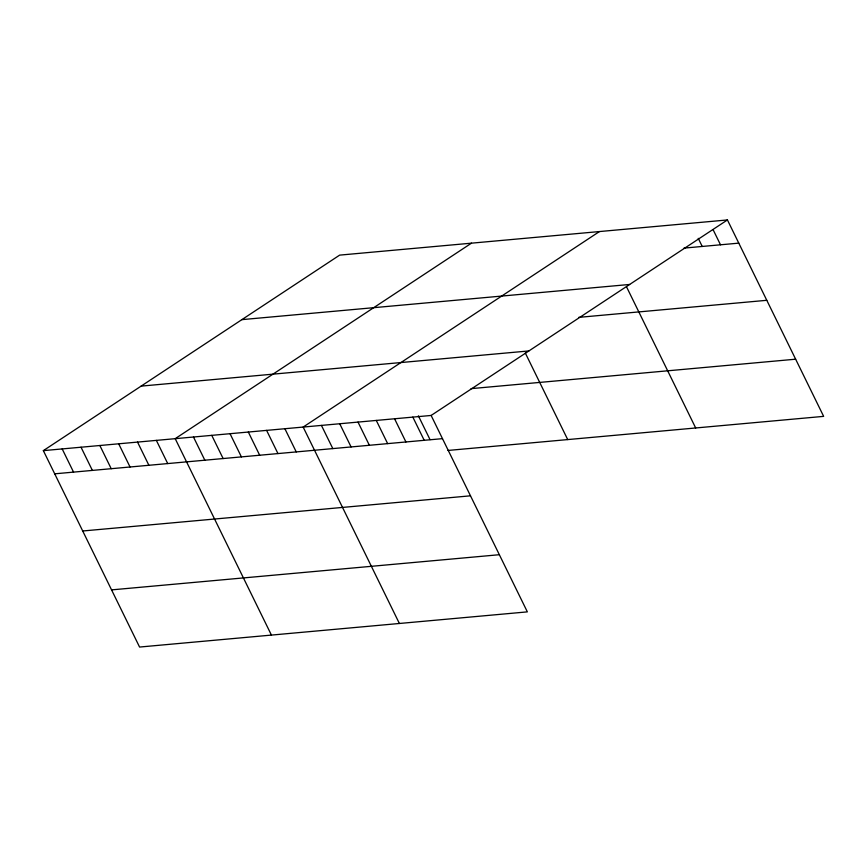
<?xml version="1.0" encoding="UTF-8"?>
<svg xmlns="http://www.w3.org/2000/svg" width="867" height="867" viewBox="0 0 867 867"><rect width="100%" height="100%" fill="white"/><g stroke="black" fill="none" stroke-linecap="round" stroke-linejoin="round"><path stroke-width="1.3" d="M43.35 450.634L431.127 415.456L527.353 611.874L139.576 647.053L43.35 450.634L339.647 255.126L727.424 219.947L823.65 416.366L447.979 450.45M471.485 243.161L175.199 438.669L271.425 635.088M599.455 231.554L303.157 427.063L399.384 623.481M431.127 415.456L727.424 219.947M683.944 248.114L738.782 243.139M241.871 319.641L629.648 284.463M578.755 317.365L766.786 300.307M141.126 386.118L528.903 350.94M471.095 388.644L795.646 359.198M54.708 473.826L442.495 438.648M82.723 530.994L470.499 495.816M111.572 589.885L499.349 554.707M713.118 229.722L720.51 244.797M698.249 238.338L702.227 246.456M626.57 286.901L695.681 427.973M525.283 352.967L567.712 439.591M418.371 415.824L430.032 439.634M412.844 417.114L424.212 440.306M394.572 418.772L405.929 441.964M376.289 420.43L387.647 443.622M358.006 422.088L369.364 445.28M339.723 423.746L351.081 446.938M321.44 425.404L332.809 448.597M284.885 428.721L296.243 451.913M266.603 430.379L277.96 453.571M248.32 432.037L259.677 455.229M230.037 433.695L241.394 456.887M211.754 435.353L223.122 458.545M193.471 437.011L204.84 460.204M156.363 440.382L167.721 463.574M137.528 442.083L148.886 465.276M118.692 443.796L130.05 466.988M99.857 445.508L111.214 468.7M81.021 447.209L92.379 470.402M62.186 448.922L73.543 472.114"/></g></svg>
